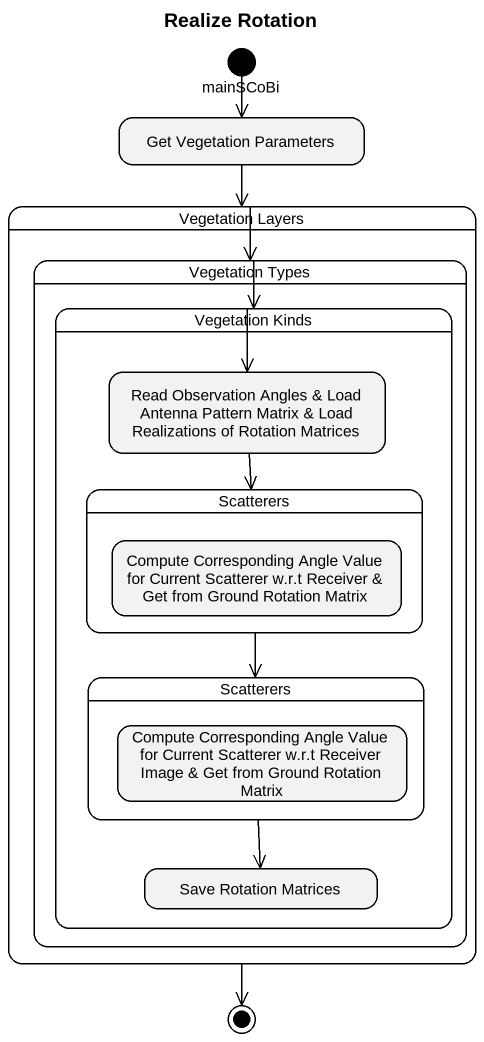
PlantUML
@startuml
title Realize Rotation
hide empty description
state mainSCoBi <<start>>
state "Get Vegetation Parameters" as Get_Vegetation_Parameters
state "Vegetation Layers" as Vegetation_Layers {
  state "Vegetation Types" as Vegetation_Types {
    state "Vegetation Kinds" as Vegetation_Kinds {
      state "Read Observation Angles & Load Antenna Pattern Matrix & Load Realizations of Rotation Matrices" as Read_Observation_Angles
      state Scatterers {
        state "Compute Corresponding Angle Value for Current Scatterer w.r.t Receiver & Get from Ground Rotation Matrix" as Compute_Corresponding_Angle
      }
      state "Scatterers" as Scatterers_2 {
        state "Compute Corresponding Angle Value for Current Scatterer w.r.t Receiver Image & Get from Ground Rotation Matrix" as Compute_Corresponding_Angle_2
      }
      state "Save Rotation Matrices" as Save_Rotation_Matrices
    }
  }
}
mainSCoBi --> Get_Vegetation_Parameters
Get_Vegetation_Parameters --> Vegetation_Layers
Vegetation_Layers --> Vegetation_Types
Vegetation_Types --> Vegetation_Kinds
Vegetation_Kinds -up-> Read_Observation_Angles
Read_Observation_Angles --> Scatterers
Scatterers --> Scatterers_2
Scatterers_2 --> Save_Rotation_Matrices
Vegetation_Layers --> [*]
@enduml
